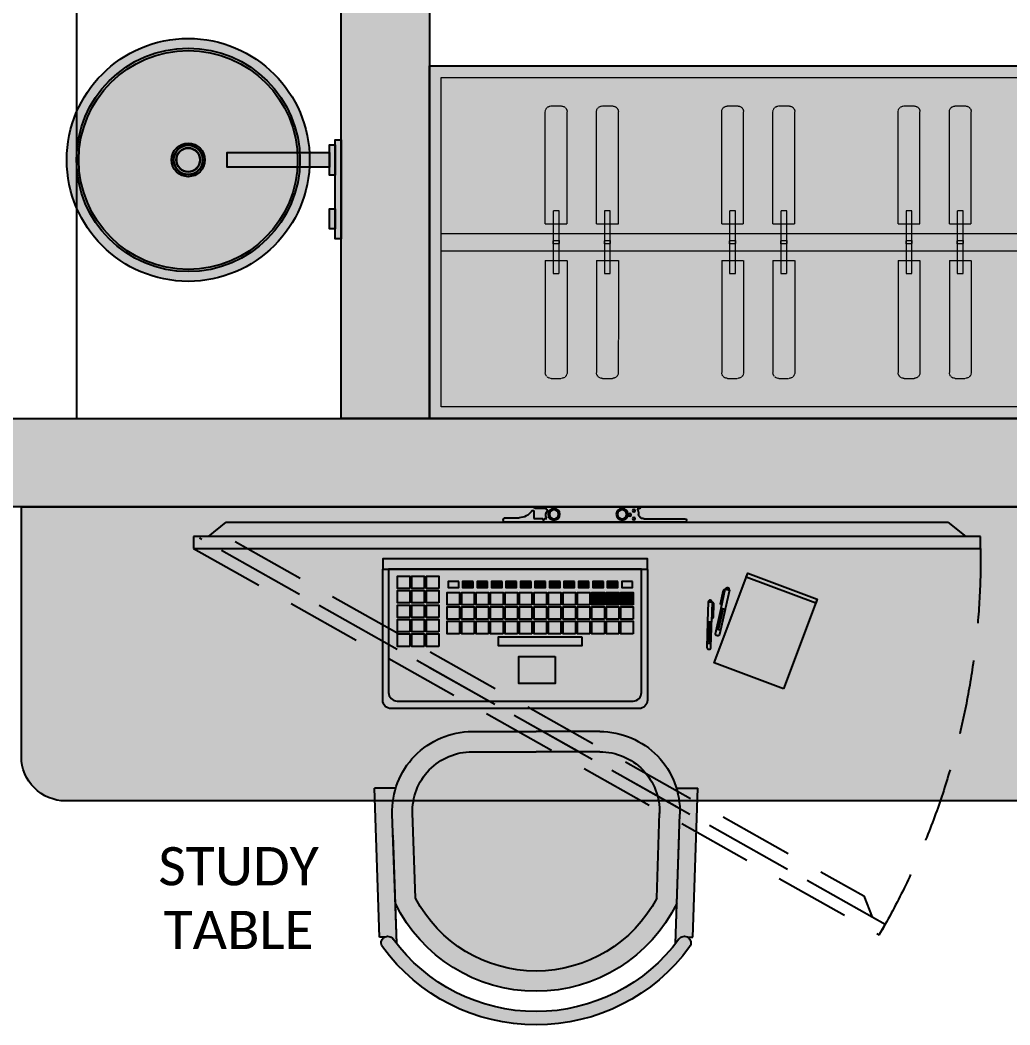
# Model space of a CAD drawing. Header units: millimetres. Extents: x 307301 to 459443, y -2888111 to -2805601.
# Drawn here: x 311978 to 313661, y -2817414 to -2815705 of the extents above; entities that cross this region are included whole.
import ezdxf

# ---------------------------------------------------------------- set-up
doc = ezdxf.new("R2010")
doc.units = ezdxf.units.MM
doc.header["$LTSCALE"] = 10
doc.header["$MEASUREMENT"] = 0
doc.linetypes.add('( Hidden )', pattern=[0.375, 0.25, -0.125])
doc.linetypes.add('HIDDEN', pattern=[9.525, 6.35, -3.175])
doc.layers.add('A-FURN HATCH', color=7, linetype='Continuous', lineweight=0, true_color=0xffffff)
for name, color, linetype, lineweight in [('Area', 1, 'Continuous', 30), ('Bma-Furniture Hatch', 6, 'Continuous', 9), ('FURNITURE', 46, 'Continuous', 9), ('HATCH WALL', 8, 'Continuous', 0), ('TEXT', 6, 'Continuous', 5)]:
    doc.layers.add(name, color=color, linetype=linetype, lineweight=lineweight)
for name, color, linetype in [('BMA  furniture', 6, 'Continuous'), ('BMA_furniture', 5, 'Continuous'), ('Furniture - Plan', 3, 'Continuous'), ('HATCH', 252, 'Continuous'), ('PDA FURNITURE', 6, 'Continuous'), ('SANITARY FITTING', 250, 'Continuous'), ('WALL - PDA', 1, 'Continuous')]:
    doc.layers.add(name, color=color, linetype=linetype)
doc.styles.add('ARIALNARROW', font='calibri.ttf')

# ---------------------------------------------------------------- blocks, each defined once
blk = doc.blocks.new('sdhfhydy')
at = {"layer": 'BMA_furniture', "ltscale": 5}
h = blk.add_hatch(color=254, dxfattribs=at)
h.dxf.hatch_style = 1
h.set_gradient(color1=(138, 138, 138), one_color=1, tint=1, name='SPHERICAL')
h.paths.add_polyline_path([(-3036418.4, -21696.1, 1), (-3036458.6, -21696.1, 1)])
at = {"layer": 'HATCH'}
h = blk.add_hatch(color=254, dxfattribs=at)
h.dxf.hatch_style = 1
h.set_gradient(color1=(201, 201, 201), tint=1, name='CYLINDER')
edge = h.paths.add_edge_path()
edge.add_arc((-3036438.5, -21696.1), 206.5, 0, 360)
h = blk.add_hatch(color=252, dxfattribs=at)
h.set_gradient(color1=(150, 150, 150), rotation=90, one_color=1, tint=1, name='SPHERICAL')
h.paths.add_polyline_path([(-3036178.4, -21662.1), (-3036178.4, -21830.1), (-3036188.4, -21830.1), (-3036188.4, -21662.1)])
h = blk.add_hatch(color=252, dxfattribs=at)
h.set_gradient(color1=(150, 150, 150), rotation=90, one_color=1, tint=1, name='SPHERICAL')
h.paths.add_polyline_path([(-3036188.4, -21670.2), (-3036188.4, -21722), (-3036198.4, -21722), (-3036198.4, -21670.2)])
h = blk.add_hatch(color=252, dxfattribs=at)
h.set_gradient(color1=(150, 150, 150), rotation=90, one_color=1, tint=1, name='SPHERICAL')
h.paths.add_polyline_path([(-3036198.4, -21683.6), (-3036198.4, -21708.6), (-3036372.4, -21708.6), (-3036372.4, -21683.6)])
h = blk.add_hatch(color=252, dxfattribs=at)
h.set_gradient(color1=(150, 150, 150), rotation=90, one_color=1, tint=1, name='SPHERICAL')
h.paths.add_polyline_path([(-3036188.4, -21779.1), (-3036188.4, -21813.1), (-3036198.4, -21813.1), (-3036198.4, -21779.1)])
at = {"color": 8, "ltscale": 5}
for radius in [25, 20.1]:
    blk.add_circle((-3036438.5, -21696.1), radius, dxfattribs=at)
at = {"layer": 'BMA  furniture', "color": 3, "ltscale": 3}
blk.add_lwpolyline([(-3036178.4, -21662.1), (-3036178.4, -21830.1), (-3036188.4, -21830.1), (-3036188.4, -21662.1)], close=True, dxfattribs=at)
at = {"layer": 'BMA  furniture', "linetype": 'Continuous'}
for points in [[(-3036188.4, -21670.2), (-3036188.4, -21722), (-3036198.4, -21722), (-3036198.4, -21670.2)], [(-3036198.4, -21683.6), (-3036198.4, -21708.6), (-3036372.4, -21708.6), (-3036372.4, -21683.6)], [(-3036188.4, -21779.1), (-3036188.4, -21813.1), (-3036198.4, -21813.1), (-3036198.4, -21779.1)]]:
    blk.add_lwpolyline(points, close=True, dxfattribs=at)
at = {"layer": 'SANITARY FITTING', "color": 3}
for radius in [206.5, 190, 186.1, 28.5, 20.4]:
    blk.add_circle((-3036438.5, -21696.1), radius, dxfattribs=at)
blk = doc.blocks.new('rrr')
at = {"color": 6, "ltscale": 5}
for p, q in [((-30741.8, -112867), (-30462.5, -112857.3)), ((-30462.5, -112897.4), (-30462.5, -112857.3)), ((-30741.5, -112877), (-30741.8, -112867)), ((-30753.9, -112899.4), (-30511.2, -112891)), ((-30753.9, -112899.4), (-30550.5, -112892.4)), ((-30668.8, -112934.5), (-30508.8, -112929)), ((-30394, -113041), (-30394, -113160.7)), ((-30356, -113041), (-30356, -113160.7)), ((-30394, -113280.4), (-30394, -113160.7)), ((-30356, -113280.4), (-30356, -113160.7)), ((-30668.8, -113386.9), (-30508.8, -113392.4)), ((-30753.9, -113421.9), (-30511.2, -113430.3)), ((-30753.9, -113421.9), (-30550.5, -113429)), ((-30462.5, -113423.9), (-30462.5, -113464)), ((-30741.5, -113444.4), (-30741.8, -113454.4)), ((-30741.8, -113454.4), (-30462.5, -113464))]:
    blk.add_line(p, q, dxfattribs=at)
for centre, radius, start, end in [((-30549.6, -113160.7), 356.7, 126.1477, 180), ((-30752.6, -112882.8), 12.5, 306.1477, 126.1477), ((-30549.6, -113160.7), 331.7, 126.1477, 180), ((-30549.6, -113160.7), 293.7, 116.0342, 180), ((-30506, -113041), 150, 0, 91.9784), ((-30549.6, -113160.7), 255.7, 117.7889, 180), ((-30506, -113041), 112, 0, 91.9784), ((-30549.6, -113160.7), 356.7, 180, 233.8523), ((-30549.6, -113160.7), 331.7, 180, 233.8523), ((-30549.6, -113160.7), 293.7, 180, 243.9658), ((-30549.6, -113160.7), 255.7, 180, 242.2111), ((-30506, -113280.4), 150, 268.0216, 0), ((-30506, -113280.4), 112, 268.0216, 0), ((-30752.6, -113438.6), 12.5, 233.8523, 53.8523)]:
    blk.add_arc(centre, radius, start, end, dxfattribs=at)
blk = doc.blocks.new('xdhfufuft')
at = {"layer": 'BMA  furniture', "ltscale": 5, "true_color": 0xffffff}
h = blk.add_hatch(color=7, dxfattribs=at)
h.dxf.hatch_style = 1
h.paths.add_polyline_path([(1276066.1, -233799, 0.424364), (1276202, -233658.4), (1276196.7, -233506.7, 0.286587), (1275957.5, -233357.3, 0.286584), (1275718.3, -233506.7), (1275714.3, -233622.8), (1275713.1, -233658.4, 0.424364), (1275849, -233799), (1275957.5, -233799)])
h.paths.add_polyline_path([(1276162.6, -233515.5), (1276167.6, -233660.5, -0.421597), (1276066.1, -233764.6), (1275957.5, -233764.6), (1275849, -233764.6, -0.421597), (1275747.5, -233660.5), (1275752.5, -233515.5, -0.278317), (1275957.5, -233391.8, -0.278317)], flags=16)
h.paths.add_polyline_path([(1276200.3, -233446.2, 1), (1276218.6, -233432.8, 0.239397), (1275957.5, -233300.2, 0.239397), (1275696.4, -233432.8, 1), (1275714.7, -233446.2, -0.239397), (1275957.5, -233322.9, -0.239397)])
h = blk.add_hatch(color=7, dxfattribs=at)
h.dxf.hatch_style = 1
h.paths.add_polyline_path([(1275957.5, -233764.6), (1276066.1, -233764.6, 0.421597), (1276167.6, -233660.5), (1276162.6, -233515.5, 0.278317), (1275957.5, -233391.8, 0.278317), (1275752.5, -233515.5), (1275747.5, -233660.5, 0.421597), (1275849, -233764.6)])
h = blk.add_hatch(color=7, dxfattribs=at)
h.dxf.hatch_style = 1
h.paths.add_polyline_path([(1276232.5, -233702.5), (1276223.8, -233449.3), (1276214.7, -233449.6, -0.371469), (1276200.3, -233446.2, 0.008196), (1276194.4, -233438.4), (1276200.7, -233622.8), (1276202, -233658.3, -0.082522), (1276196.2, -233702.5)])
h.paths.add_polyline_path([(1275718.8, -233702.5, -0.08247), (1275713.1, -233658.4), (1275720.7, -233438.4, 0.008196), (1275714.7, -233446.2, -0.371469), (1275700.3, -233449.6), (1275691.3, -233449.3), (1275682.5, -233702.5)])
at = {"layer": 'BMA  furniture', "color": 6, "xscale": 0.9065915941175736, "yscale": 0.9065915941175736, "zscale": 0.9065915941175736, "rotation": 270}
blk.add_blockref('rrr', (1378548, -261319.6), dxfattribs=at)
blk = doc.blocks.new('*U81')
blk.add_lwpolyline([(-9, 5.2), (9, 5.2), (9, -5.2), (-9, -5.2)], close=True)
blk = doc.blocks.new('*U82')
at = {"layer": 'Furniture - Plan', "color": 0, "linetype": 'ByBlock', "lineweight": -2, "transparency": 16777216}
for p in [(0, 0), (24.6, 0), (49.2, 0), (73.8, 0), (98.4, 0), (123, 0), (147.7, 0), (172.3, 0), (196.9, 0), (221.5, 0), (246.1, 0), (270.7, 0), (295.3, 0)]:
    blk.add_blockref('*U81', p, dxfattribs=at)
blk = doc.blocks.new('A$C751520DE')
at = {"ltscale": 5, "true_color": 0x8c8c8c}
h = blk.add_hatch(color=252, dxfattribs=at)
h.dxf.hatch_style = 1
h.paths.add_polyline_path([(88.4, 293.5), (42.6, 293.5), (42.6, 231.4), (88.4, 231.4)], flags=17)
h.paths.add_polyline_path([(105.6, 46), (105.6, 24.9), (126.7, 24.9), (126.7, 46)], flags=17)
h.paths.add_polyline_path([(130.2, 46), (130.2, 24.9), (151.3, 24.9), (151.3, 46)], flags=17)
h.paths.add_polyline_path([(154.9, 46), (154.9, 24.9), (175.9, 24.9), (175.9, 46)], flags=17)
h.paths.add_polyline_path([(179.5, 46), (179.5, 24.9), (200.6, 24.9), (200.6, 46)], flags=17)
h.paths.add_polyline_path([(204.1, 46), (204.1, 24.9), (225.2, 24.9), (225.2, 46)], flags=17)
h.paths.add_polyline_path([(105.6, 70.7), (105.6, 49.6), (126.7, 49.6), (126.7, 70.7)], flags=17)
h.paths.add_polyline_path([(130.2, 70.7), (130.2, 49.6), (151.3, 49.6), (151.3, 70.7)], flags=17)
h.paths.add_polyline_path([(154.9, 70.7), (154.9, 49.6), (175.9, 49.6), (175.9, 70.7)], flags=17)
h.paths.add_polyline_path([(179.5, 70.7), (179.5, 49.6), (200.6, 49.6), (200.6, 70.7)], flags=17)
h.paths.add_polyline_path([(204.1, 70.7), (204.1, 49.6), (225.2, 49.6), (225.2, 70.7)], flags=17)
h.paths.add_polyline_path([(105.6, 95.3), (105.6, 74.2), (126.7, 74.2), (126.7, 95.3)], flags=17)
h.paths.add_polyline_path([(130.2, 95.3), (130.2, 74.2), (151.3, 74.2), (151.3, 95.3)], flags=17)
h.paths.add_polyline_path([(154.9, 95.3), (154.9, 74.2), (175.9, 74.2), (175.9, 95.3)], flags=17)
h.paths.add_polyline_path([(179.5, 95.3), (179.5, 74.2), (200.6, 74.2), (200.6, 95.3)], flags=17)
h.paths.add_polyline_path([(204.1, 95.3), (204.1, 74.2), (225.2, 74.2), (225.2, 95.3)], flags=17)
h.paths.add_polyline_path([(127.2, 130.8), (127.2, 109.7), (148.3, 109.7), (148.3, 130.8)], flags=17)
h.paths.add_polyline_path([(151.8, 130.8), (151.8, 109.7), (172.9, 109.7), (172.9, 130.8)], flags=17)
h.paths.add_polyline_path([(176.4, 130.8), (176.4, 109.7), (197.5, 109.7), (197.5, 130.8)], flags=17)
h.paths.add_polyline_path([(127.2, 155.4), (127.2, 134.3), (148.3, 134.3), (148.3, 155.4)], flags=17)
h.paths.add_polyline_path([(151.8, 155.4), (151.8, 134.3), (172.9, 134.3), (172.9, 155.4)], flags=17)
h.paths.add_polyline_path([(176.4, 155.4), (176.4, 134.3), (197.5, 134.3), (197.5, 155.4)], flags=17)
h.paths.add_polyline_path([(127.2, 180), (127.2, 158.9), (148.3, 158.9), (148.3, 180)], flags=17)
h.paths.add_polyline_path([(151.8, 180), (151.8, 158.9), (172.9, 158.9), (172.9, 180)], flags=17)
h.paths.add_polyline_path([(176.4, 180), (176.4, 158.9), (197.5, 158.9), (197.5, 180)], flags=17)
h.paths.add_polyline_path([(127.2, 204.6), (127.2, 183.5), (148.3, 183.5), (148.3, 204.6)], flags=17)
h.paths.add_polyline_path([(151.8, 204.6), (151.8, 183.5), (172.9, 183.5), (172.9, 204.6)], flags=17)
h.paths.add_polyline_path([(176.4, 204.6), (176.4, 183.5), (197.5, 183.5), (197.5, 204.6)], flags=17)
h.paths.add_polyline_path([(127.2, 229.2), (127.2, 208.1), (148.3, 208.1), (148.3, 229.2)], flags=17)
h.paths.add_polyline_path([(151.8, 229.2), (151.8, 208.1), (172.9, 208.1), (172.9, 229.2)], flags=17)
h.paths.add_polyline_path([(176.4, 229.2), (176.4, 208.1), (197.5, 208.1), (197.5, 229.2)], flags=17)
h.paths.add_polyline_path([(127.2, 253.8), (127.2, 232.7), (148.3, 232.7), (148.3, 253.8)], flags=17)
h.paths.add_polyline_path([(151.8, 253.8), (151.8, 232.7), (172.9, 232.7), (172.9, 253.8)], flags=17)
h.paths.add_polyline_path([(176.4, 253.8), (176.4, 232.7), (197.5, 232.7), (197.5, 253.8)], flags=17)
h.paths.add_polyline_path([(127.2, 278.4), (127.2, 257.3), (148.3, 257.3), (148.3, 278.4)], flags=17)
h.paths.add_polyline_path([(151.8, 278.4), (151.8, 257.3), (172.9, 257.3), (172.9, 278.4)], flags=17)
h.paths.add_polyline_path([(127.2, 303), (127.2, 281.9), (148.3, 281.9), (148.3, 303)], flags=17)
h.paths.add_polyline_path([(151.8, 303), (151.8, 281.9), (172.9, 281.9), (172.9, 303)], flags=17)
h.paths.add_polyline_path([(127.2, 327.6), (127.2, 306.6), (148.3, 306.6), (148.3, 327.6)], flags=17)
h.paths.add_polyline_path([(151.8, 327.6), (151.8, 306.6), (172.9, 306.6), (172.9, 327.6)], flags=17)
h.paths.add_polyline_path([(127.2, 352.3), (127.2, 331.2), (148.3, 331.2), (148.3, 352.3)], flags=17)
h.paths.add_polyline_path([(151.8, 352.3), (151.8, 331.2), (172.9, 331.2), (172.9, 352.3)], flags=17)
h.paths.add_polyline_path([(127.2, 376.9), (127.2, 355.8), (148.3, 355.8), (148.3, 376.9)], flags=17)
h.paths.add_polyline_path([(127.2, 401.5), (127.2, 380.4), (148.3, 380.4), (148.3, 401.5)], flags=17)
h.paths.add_polyline_path([(127.2, 426.1), (127.2, 405), (148.3, 405), (148.3, 426.1)], flags=17)
h.paths.add_polyline_path([(121.2, 339.4), (121.2, 196.4), (107.4, 196.4), (107.4, 339.4)], flags=17)
edge = h.paths.add_edge_path()
edge.add_arc((235.7, 435.9), 14.1, 84.4291, 90)
edge.add_line((235.7, 450), (14.1, 450))
edge.add_arc((14.1, 435.9), 14.1, 90, 180)
edge.add_line((0, 435.9), (0, 14.1))
edge.add_arc((14.1, 14.1), 14.1, 180, 270)
edge.add_line((14.1, 0), (235.7, 0))
edge.add_arc((235.7, 14.1), 14.1, 270, 275.5709)
h = blk.add_hatch(color=252, dxfattribs=at)
h.dxf.hatch_style = 1
h.paths.add_polyline_path([(0, 14.1, 0.414214), (14.1, 0), (235.7, 0, 0.024312), (237.1, 0.1), (237.1, 10), (27, 10, -0.414214), (12.7, 24.3), (12.7, 425.7, -0.414214), (27, 440), (237.1, 440), (237.1, 449.9, 0.024312), (235.7, 450), (14.1, 450, 0.414214), (0, 435.9)])
at = {"ltscale": 5, "true_color": 0x3d3d3d}
h = blk.add_hatch(color=250, dxfattribs=at)
h.dxf.hatch_style = 1
h.paths.add_polyline_path([(237.1, 450), (254.6, 450), (254.6, 0), (237.1, 0)])
h.paths.add_polyline_path([(204.1, 70.7), (204.1, 49.6), (225.2, 49.6), (225.2, 70.7)])
h.paths.add_polyline_path([(204.1, 95.3), (204.1, 74.2), (225.2, 74.2), (225.2, 95.3)])
h.paths.add_polyline_path([(176.4, 180), (176.4, 158.9), (197.5, 158.9), (197.5, 180)])
h.paths.add_polyline_path([(176.4, 204.6), (176.4, 183.5), (197.5, 183.5), (197.5, 204.6)])
h.paths.add_polyline_path([(176.4, 229.2), (176.4, 208.1), (197.5, 208.1), (197.5, 229.2)])
h.paths.add_polyline_path([(176.4, 253.8), (176.4, 232.7), (197.5, 232.7), (197.5, 253.8)])
h.paths.add_polyline_path([(151.8, 278.4), (151.8, 257.3), (172.9, 257.3), (172.9, 278.4)])
h.paths.add_polyline_path([(151.8, 303), (151.8, 281.9), (172.9, 281.9), (172.9, 303)])
h.paths.add_polyline_path([(151.8, 327.6), (151.8, 306.6), (172.9, 306.6), (172.9, 327.6)])
h.paths.add_polyline_path([(151.8, 352.3), (151.8, 331.2), (172.9, 331.2), (172.9, 352.3)])
h.paths.add_polyline_path([(127.2, 376.9), (127.2, 355.8), (148.3, 355.8), (148.3, 376.9)])
h.paths.add_polyline_path([(127.2, 401.5), (127.2, 380.4), (148.3, 380.4), (148.3, 401.5)])
h.paths.add_polyline_path([(127.2, 426.1), (127.2, 405), (148.3, 405), (148.3, 426.1)])
at = {"ltscale": 5, "true_color": 0x8c8c8c}
h = blk.add_hatch(color=252, dxfattribs=at)
h.dxf.hatch_style = 1
h.paths.add_polyline_path([(88.4, 293.5), (42.6, 293.5), (42.6, 231.4), (88.4, 231.4)], flags=16)
h.paths.add_polyline_path([(105.6, 46), (105.6, 24.9), (126.7, 24.9), (126.7, 46)], flags=16)
h.paths.add_polyline_path([(130.2, 46), (130.2, 24.9), (151.3, 24.9), (151.3, 46)], flags=16)
h.paths.add_polyline_path([(154.9, 46), (154.9, 24.9), (175.9, 24.9), (175.9, 46)], flags=16)
h.paths.add_polyline_path([(179.5, 46), (179.5, 24.9), (200.6, 24.9), (200.6, 46)], flags=16)
h.paths.add_polyline_path([(204.1, 46), (204.1, 24.9), (225.2, 24.9), (225.2, 46)], flags=16)
h.paths.add_polyline_path([(105.6, 70.7), (105.6, 49.6), (126.7, 49.6), (126.7, 70.7)], flags=16)
h.paths.add_polyline_path([(130.2, 70.7), (130.2, 49.6), (151.3, 49.6), (151.3, 70.7)], flags=16)
h.paths.add_polyline_path([(154.9, 70.7), (154.9, 49.6), (175.9, 49.6), (175.9, 70.7)], flags=16)
h.paths.add_polyline_path([(179.5, 70.7), (179.5, 49.6), (200.6, 49.6), (200.6, 70.7)], flags=16)
h.paths.add_polyline_path([(204.1, 70.7), (204.1, 49.6), (225.2, 49.6), (225.2, 70.7)], flags=16)
h.paths.add_polyline_path([(105.6, 95.3), (105.6, 74.2), (126.7, 74.2), (126.7, 95.3)], flags=16)
h.paths.add_polyline_path([(130.2, 95.3), (130.2, 74.2), (151.3, 74.2), (151.3, 95.3)], flags=16)
h.paths.add_polyline_path([(154.9, 95.3), (154.9, 74.2), (175.9, 74.2), (175.9, 95.3)], flags=16)
h.paths.add_polyline_path([(179.5, 95.3), (179.5, 74.2), (200.6, 74.2), (200.6, 95.3)], flags=16)
h.paths.add_polyline_path([(204.1, 95.3), (204.1, 74.2), (225.2, 74.2), (225.2, 95.3)], flags=16)
h.paths.add_polyline_path([(127.2, 130.8), (127.2, 109.7), (148.3, 109.7), (148.3, 130.8)], flags=16)
h.paths.add_polyline_path([(151.8, 130.8), (151.8, 109.7), (172.9, 109.7), (172.9, 130.8)], flags=16)
h.paths.add_polyline_path([(176.4, 130.8), (176.4, 109.7), (197.5, 109.7), (197.5, 130.8)], flags=16)
h.paths.add_polyline_path([(127.2, 155.4), (127.2, 134.3), (148.3, 134.3), (148.3, 155.4)], flags=16)
h.paths.add_polyline_path([(151.8, 155.4), (151.8, 134.3), (172.9, 134.3), (172.9, 155.4)], flags=16)
h.paths.add_polyline_path([(176.4, 155.4), (176.4, 134.3), (197.5, 134.3), (197.5, 155.4)], flags=16)
h.paths.add_polyline_path([(127.2, 180), (127.2, 158.9), (148.3, 158.9), (148.3, 180)], flags=16)
h.paths.add_polyline_path([(151.8, 180), (151.8, 158.9), (172.9, 158.9), (172.9, 180)], flags=16)
h.paths.add_polyline_path([(176.4, 180), (176.4, 158.9), (197.5, 158.9), (197.5, 180)], flags=16)
h.paths.add_polyline_path([(127.2, 204.6), (127.2, 183.5), (148.3, 183.5), (148.3, 204.6)], flags=16)
h.paths.add_polyline_path([(151.8, 204.6), (151.8, 183.5), (172.9, 183.5), (172.9, 204.6)], flags=16)
h.paths.add_polyline_path([(176.4, 204.6), (176.4, 183.5), (197.5, 183.5), (197.5, 204.6)], flags=16)
h.paths.add_polyline_path([(127.2, 229.2), (127.2, 208.1), (148.3, 208.1), (148.3, 229.2)], flags=16)
h.paths.add_polyline_path([(151.8, 229.2), (151.8, 208.1), (172.9, 208.1), (172.9, 229.2)], flags=16)
h.paths.add_polyline_path([(176.4, 229.2), (176.4, 208.1), (197.5, 208.1), (197.5, 229.2)], flags=16)
h.paths.add_polyline_path([(127.2, 253.8), (127.2, 232.7), (148.3, 232.7), (148.3, 253.8)], flags=16)
h.paths.add_polyline_path([(151.8, 253.8), (151.8, 232.7), (172.9, 232.7), (172.9, 253.8)], flags=16)
h.paths.add_polyline_path([(176.4, 253.8), (176.4, 232.7), (197.5, 232.7), (197.5, 253.8)], flags=16)
h.paths.add_polyline_path([(127.2, 278.4), (127.2, 257.3), (148.3, 257.3), (148.3, 278.4)], flags=16)
h.paths.add_polyline_path([(151.8, 278.4), (151.8, 257.3), (172.9, 257.3), (172.9, 278.4)], flags=16)
h.paths.add_polyline_path([(127.2, 303), (127.2, 281.9), (148.3, 281.9), (148.3, 303)], flags=16)
h.paths.add_polyline_path([(151.8, 303), (151.8, 281.9), (172.9, 281.9), (172.9, 303)], flags=16)
h.paths.add_polyline_path([(127.2, 327.6), (127.2, 306.6), (148.3, 306.6), (148.3, 327.6)], flags=16)
h.paths.add_polyline_path([(151.8, 327.6), (151.8, 306.6), (172.9, 306.6), (172.9, 327.6)], flags=16)
h.paths.add_polyline_path([(127.2, 352.3), (127.2, 331.2), (148.3, 331.2), (148.3, 352.3)], flags=16)
h.paths.add_polyline_path([(151.8, 352.3), (151.8, 331.2), (172.9, 331.2), (172.9, 352.3)], flags=16)
h.paths.add_polyline_path([(127.2, 376.9), (127.2, 355.8), (148.3, 355.8), (148.3, 376.9)], flags=16)
h.paths.add_polyline_path([(127.2, 401.5), (127.2, 380.4), (148.3, 380.4), (148.3, 401.5)], flags=16)
h.paths.add_polyline_path([(127.2, 426.1), (127.2, 405), (148.3, 405), (148.3, 426.1)], flags=16)
h.paths.add_polyline_path([(121.2, 339.4), (121.2, 196.4), (107.4, 196.4), (107.4, 339.4)], flags=16)
edge = h.paths.add_edge_path()
edge.add_line((237.1, 440), (237.1, 10))
edge.add_line((237.1, 10), (27, 10))
edge.add_arc((27, 24.3), 14.3, 180, 270, ccw=False)
edge.add_line((12.7, 24.3), (12.7, 425.7))
edge.add_arc((27, 425.7), 14.3, 90, 180, ccw=False)
edge.add_line((27, 440), (237.1, 440))
h = blk.add_hatch(color=252, dxfattribs=at)
h.dxf.hatch_style = 1
h.paths.add_polyline_path([(127.2, 426.1), (127.2, 405), (148.3, 405), (148.3, 426.1)])
h.paths.add_polyline_path([(151.8, 426.1), (151.8, 405), (172.9, 405), (172.9, 426.1)])
h = blk.add_hatch(color=252, dxfattribs=at)
h.dxf.hatch_style = 1
h.paths.add_polyline_path([(176.4, 426.1), (176.4, 405), (197.5, 405), (197.5, 426.1)])
h = blk.add_hatch(color=252, dxfattribs=at)
h.dxf.hatch_style = 1
h.paths.add_polyline_path([(215.9, 424.5), (215.9, 406.6), (205.5, 406.6), (205.5, 424.5)])
h.paths.add_polyline_path([(215.9, 399.9), (215.9, 382), (205.5, 382), (205.5, 399.9)])
h.paths.add_polyline_path([(215.9, 375.3), (215.9, 357.4), (205.5, 357.4), (205.5, 375.3)])
h.paths.add_polyline_path([(215.9, 350.7), (215.9, 332.7), (205.5, 332.7), (205.5, 350.7)])
h.paths.add_polyline_path([(215.9, 326.1), (215.9, 308.1), (205.5, 308.1), (205.5, 326.1)])
h.paths.add_polyline_path([(215.9, 301.5), (215.9, 283.5), (205.5, 283.5), (205.5, 301.5)])
h.paths.add_polyline_path([(215.9, 276.9), (215.9, 258.9), (205.5, 258.9), (205.5, 276.9)])
h.paths.add_polyline_path([(215.9, 252.2), (215.9, 234.3), (205.5, 234.3), (205.5, 252.2)])
h.paths.add_polyline_path([(215.9, 227.6), (215.9, 209.7), (205.5, 209.7), (205.5, 227.6)])
h.paths.add_polyline_path([(215.9, 203), (215.9, 185.1), (205.5, 185.1), (205.5, 203)])
h.paths.add_polyline_path([(215.9, 178.4), (215.9, 160.5), (205.5, 160.5), (205.5, 178.4)])
h.paths.add_polyline_path([(215.9, 153.8), (215.9, 135.9), (205.5, 135.9), (205.5, 153.8)])
h.paths.add_polyline_path([(215.9, 129.2), (215.9, 111.3), (205.5, 111.3), (205.5, 129.2)])
h = blk.add_hatch(color=252, dxfattribs=at)
h.dxf.hatch_style = 1
h.paths.add_polyline_path([(127.2, 401.5), (127.2, 380.4), (148.3, 380.4), (148.3, 401.5)])
h.paths.add_polyline_path([(151.8, 401.5), (151.8, 380.4), (172.9, 380.4), (172.9, 401.5)])
h = blk.add_hatch(color=252, dxfattribs=at)
h.dxf.hatch_style = 1
h.paths.add_polyline_path([(176.4, 401.5), (176.4, 380.4), (197.5, 380.4), (197.5, 401.5)])
h = blk.add_hatch(color=252, dxfattribs=at)
h.dxf.hatch_style = 1
h.paths.add_polyline_path([(215.9, 399.9), (215.9, 382), (205.5, 382), (205.5, 399.9)], flags=17)
h = blk.add_hatch(color=252, dxfattribs=at)
h.dxf.hatch_style = 1
h.paths.add_polyline_path([(151.8, 352.3), (151.8, 331.2), (172.9, 331.2), (172.9, 352.3)])
h.paths.add_polyline_path([(127.2, 376.9), (127.2, 355.8), (148.3, 355.8), (148.3, 376.9)])
h.paths.add_polyline_path([(151.8, 376.9), (151.8, 355.8), (172.9, 355.8), (172.9, 376.9)])
h = blk.add_hatch(color=252, dxfattribs=at)
h.dxf.hatch_style = 1
h.paths.add_polyline_path([(176.4, 376.9), (176.4, 355.8), (197.5, 355.8), (197.5, 376.9)])
h = blk.add_hatch(color=252, dxfattribs=at)
h.dxf.hatch_style = 1
h.paths.add_polyline_path([(215.9, 375.3), (215.9, 357.4), (205.5, 357.4), (205.5, 375.3)], flags=17)
h = blk.add_hatch(color=252, dxfattribs=at)
h.dxf.hatch_style = 1
h.paths.add_polyline_path([(151.8, 352.3), (151.8, 331.2), (172.9, 331.2), (172.9, 352.3)])
h.paths.add_polyline_path([(176.4, 352.3), (176.4, 331.2), (197.5, 331.2), (197.5, 352.3)])
h = blk.add_hatch(color=252, dxfattribs=at)
h.dxf.hatch_style = 1
h.paths.add_polyline_path([(215.9, 350.7), (215.9, 332.7), (205.5, 332.7), (205.5, 350.7)], flags=17)
h = blk.add_hatch(color=252, dxfattribs=at)
h.dxf.hatch_style = 1
h.paths.add_polyline_path([(151.8, 327.6), (151.8, 306.6), (172.9, 306.6), (172.9, 327.6)])
h.paths.add_polyline_path([(176.4, 327.6), (176.4, 306.6), (197.5, 306.6), (197.5, 327.6)])
h = blk.add_hatch(color=252, dxfattribs=at)
h.dxf.hatch_style = 1
h.paths.add_polyline_path([(215.9, 326.1), (215.9, 308.1), (205.5, 308.1), (205.5, 326.1)], flags=17)
h = blk.add_hatch(color=252, dxfattribs=at)
h.dxf.hatch_style = 1
h.paths.add_polyline_path([(151.8, 303), (151.8, 281.9), (172.9, 281.9), (172.9, 303)])
h.paths.add_polyline_path([(176.4, 303), (176.4, 281.9), (197.5, 281.9), (197.5, 303)])
h = blk.add_hatch(color=252, dxfattribs=at)
h.dxf.hatch_style = 1
h.paths.add_polyline_path([(215.9, 301.5), (215.9, 283.5), (205.5, 283.5), (205.5, 301.5)], flags=17)
h = blk.add_hatch(color=252, dxfattribs=at)
h.dxf.hatch_style = 1
h.paths.add_polyline_path([(176.4, 253.8), (176.4, 232.7), (197.5, 232.7), (197.5, 253.8)])
h.paths.add_polyline_path([(151.8, 278.4), (151.8, 257.3), (172.9, 257.3), (172.9, 278.4)])
h.paths.add_polyline_path([(176.4, 278.4), (176.4, 257.3), (197.5, 257.3), (197.5, 278.4)])
h = blk.add_hatch(color=252, dxfattribs=at)
h.dxf.hatch_style = 1
h.paths.add_polyline_path([(215.9, 276.9), (215.9, 258.9), (205.5, 258.9), (205.5, 276.9)], flags=17)
h = blk.add_hatch(color=252, dxfattribs=at)
h.dxf.hatch_style = 1
h.paths.add_polyline_path([(215.9, 252.2), (215.9, 234.3), (205.5, 234.3), (205.5, 252.2)], flags=17)
h = blk.add_hatch(color=252, dxfattribs=at)
h.dxf.hatch_style = 1
h.paths.add_polyline_path([(215.9, 227.6), (215.9, 209.7), (205.5, 209.7), (205.5, 227.6)], flags=17)
h = blk.add_hatch(color=252, dxfattribs=at)
h.dxf.hatch_style = 1
h.paths.add_polyline_path([(215.9, 203), (215.9, 185.1), (205.5, 185.1), (205.5, 203)], flags=17)
h = blk.add_hatch(color=252, dxfattribs=at)
h.dxf.hatch_style = 1
h.paths.add_polyline_path([(215.9, 178.4), (215.9, 160.5), (205.5, 160.5), (205.5, 178.4)], flags=17)
h = blk.add_hatch(color=252, dxfattribs=at)
h.dxf.hatch_style = 1
h.paths.add_polyline_path([(215.9, 153.8), (215.9, 135.9), (205.5, 135.9), (205.5, 153.8)], flags=17)
at = {"layer": 'Furniture - Plan'}
blk.add_lwpolyline([(237.1, 449.9, 0.024312), (235.7, 450), (14.1, 450, 0.414214), (0, 435.9), (0, 14.1, 0.414214), (14.1, 0), (235.7, 0, 0.024312), (237.1, 0.1, 0.024312)], format="xyb", dxfattribs=at)
at = {"layer": 'Furniture - Plan', "ltscale": 5}
blk.add_lwpolyline([(237.1, 450), (254.6, 450), (254.6, 0), (237.1, 0)], close=True, dxfattribs=at)
at = {"layer": 'Furniture - Plan'}
blk.add_lwpolyline([(237.1, 440), (237.1, 10), (27, 10, -0.414214), (12.7, 24.3), (12.7, 425.7, -0.414214), (27, 440)], format="xyb", close=True, dxfattribs=at)
for points in [[(127.2, 426.1), (127.2, 405), (148.3, 405), (148.3, 426.1)], [(151.8, 426.1), (151.8, 405), (172.9, 405), (172.9, 426.1)], [(176.4, 426.1), (176.4, 405), (197.5, 405), (197.5, 426.1)], [(127.2, 401.5), (127.2, 380.4), (148.3, 380.4), (148.3, 401.5)], [(151.8, 401.5), (151.8, 380.4), (172.9, 380.4), (172.9, 401.5)], [(176.4, 401.5), (176.4, 380.4), (197.5, 380.4), (197.5, 401.5)], [(127.2, 376.9), (127.2, 355.8), (148.3, 355.8), (148.3, 376.9)], [(151.8, 376.9), (151.8, 355.8), (172.9, 355.8), (172.9, 376.9)], [(176.4, 376.9), (176.4, 355.8), (197.5, 355.8), (197.5, 376.9)], [(127.2, 352.3), (127.2, 331.2), (148.3, 331.2), (148.3, 352.3)], [(151.8, 352.3), (151.8, 331.2), (172.9, 331.2), (172.9, 352.3)], [(176.4, 352.3), (176.4, 331.2), (197.5, 331.2), (197.5, 352.3)], [(121.2, 339.4), (121.2, 196.4), (107.4, 196.4), (107.4, 339.4)], [(127.2, 327.6), (127.2, 306.6), (148.3, 306.6), (148.3, 327.6)], [(151.8, 327.6), (151.8, 306.6), (172.9, 306.6), (172.9, 327.6)], [(176.4, 327.6), (176.4, 306.6), (197.5, 306.6), (197.5, 327.6)], [(88.4, 293.5), (42.6, 293.5), (42.6, 231.4), (88.4, 231.4)], [(127.2, 303), (127.2, 281.9), (148.3, 281.9), (148.3, 303)], [(151.8, 303), (151.8, 281.9), (172.9, 281.9), (172.9, 303)], [(176.4, 303), (176.4, 281.9), (197.5, 281.9), (197.5, 303)], [(127.2, 278.4), (127.2, 257.3), (148.3, 257.3), (148.3, 278.4)], [(151.8, 278.4), (151.8, 257.3), (172.9, 257.3), (172.9, 278.4)], [(176.4, 278.4), (176.4, 257.3), (197.5, 257.3), (197.5, 278.4)], [(127.2, 253.8), (127.2, 232.7), (148.3, 232.7), (148.3, 253.8)], [(151.8, 253.8), (151.8, 232.7), (172.9, 232.7), (172.9, 253.8)], [(176.4, 253.8), (176.4, 232.7), (197.5, 232.7), (197.5, 253.8)], [(127.2, 229.2), (127.2, 208.1), (148.3, 208.1), (148.3, 229.2)], [(151.8, 229.2), (151.8, 208.1), (172.9, 208.1), (172.9, 229.2)], [(176.4, 229.2), (176.4, 208.1), (197.5, 208.1), (197.5, 229.2)], [(127.2, 204.6), (127.2, 183.5), (148.3, 183.5), (148.3, 204.6)], [(151.8, 204.6), (151.8, 183.5), (172.9, 183.5), (172.9, 204.6)], [(176.4, 204.6), (176.4, 183.5), (197.5, 183.5), (197.5, 204.6)], [(127.2, 180), (127.2, 158.9), (148.3, 158.9), (148.3, 180)], [(151.8, 180), (151.8, 158.9), (172.9, 158.9), (172.9, 180)], [(176.4, 180), (176.4, 158.9), (197.5, 158.9), (197.5, 180)], [(127.2, 155.4), (127.2, 134.3), (148.3, 134.3), (148.3, 155.4)], [(151.8, 155.4), (151.8, 134.3), (172.9, 134.3), (172.9, 155.4)], [(176.4, 155.4), (176.4, 134.3), (197.5, 134.3), (197.5, 155.4)], [(127.2, 130.8), (127.2, 109.7), (148.3, 109.7), (148.3, 130.8)], [(151.8, 130.8), (151.8, 109.7), (172.9, 109.7), (172.9, 130.8)], [(176.4, 130.8), (176.4, 109.7), (197.5, 109.7), (197.5, 130.8)], [(105.6, 95.3), (105.6, 74.2), (126.7, 74.2), (126.7, 95.3)], [(130.2, 95.3), (130.2, 74.2), (151.3, 74.2), (151.3, 95.3)], [(154.9, 95.3), (154.9, 74.2), (175.9, 74.2), (175.9, 95.3)], [(179.5, 95.3), (179.5, 74.2), (200.6, 74.2), (200.6, 95.3)], [(204.1, 95.3), (204.1, 74.2), (225.2, 74.2), (225.2, 95.3)], [(105.6, 70.7), (105.6, 49.6), (126.7, 49.6), (126.7, 70.7)], [(130.2, 70.7), (130.2, 49.6), (151.3, 49.6), (151.3, 70.7)], [(154.9, 70.7), (154.9, 49.6), (175.9, 49.6), (175.9, 70.7)], [(179.5, 70.7), (179.5, 49.6), (200.6, 49.6), (200.6, 70.7)], [(204.1, 70.7), (204.1, 49.6), (225.2, 49.6), (225.2, 70.7)], [(105.6, 46), (105.6, 24.9), (126.7, 24.9), (126.7, 46)], [(130.2, 46), (130.2, 24.9), (151.3, 24.9), (151.3, 46)], [(154.9, 46), (154.9, 24.9), (175.9, 24.9), (175.9, 46)], [(179.5, 46), (179.5, 24.9), (200.6, 24.9), (200.6, 46)], [(204.1, 46), (204.1, 24.9), (225.2, 24.9), (225.2, 46)]]:
    blk.add_lwpolyline(points, close=True, dxfattribs=at)
at = {"layer": 'Furniture - Plan', "rotation": 270}
blk.add_blockref('*U82', (210.7, 415.5), dxfattribs=at)
blk = doc.blocks.new('A$C44c76c05')
at = {"layer": 'BMA  furniture'}
h = blk.add_hatch(color=8, dxfattribs=at)
h.dxf.hatch_style = 1
h.paths.add_polyline_path([(502.8, 707.7, 0.906305), (502.2, 701.7), (808, 701.7, 1), (808, 709.3), (784.7, 709.3, -0.250509), (763.3, 720.8, 0.534565), (759.8, 720.8), (759.8, 708.3), (744.5, 708.3), (744.5, 705.2), (742.2, 705.2), (742.2, 708.3), (737.7, 708.3, 0.327351), (736, 722.2, 0.693233), (737.7, 725.3), (757.8, 725.3, 1), (757.8, 727.9), (580.4, 727.9, 1), (580.4, 724.3), (584.2, 724.3, 0.190038), (581.5, 716.6, -0.457119), (572.6, 707.7)])
h.paths.add_polyline_path([(589.6, 710, -1), (589.6, 705.9, -1)], flags=16)
h.paths.add_polyline_path([(589.6, 723.5, -1), (589.6, 719.4, -1)], flags=16)
h.paths.add_polyline_path([(596.4, 716.4, -1), (596.4, 712.3, -1)], flags=16)
h.paths.add_polyline_path([(609.5, 725.3, -1), (609.5, 705.4, -1)], flags=16)
h.paths.add_polyline_path([(609.5, 723, -1), (609.5, 707.6, -1)], flags=0)
h.paths.add_polyline_path([(725.4, 725.3, -1), (725.4, 705.4, -1)], flags=16)
h.paths.add_polyline_path([(725.4, 723, -1), (725.4, 707.6, -1)], flags=0)
at = {"layer": 'BMA  furniture', "linetype": 'Continuous', "ltscale": 0.1}
h = blk.add_hatch(color=251, dxfattribs=at)
h.dxf.hatch_style = 1
h.set_gradient(color1=(91, 91, 91), color2=(56, 56, 56), one_color=1, tint=0.22, name='CYLINDER')
h.paths.add_polyline_path([(55.6, 701.7), (25.3, 677.4), (1312.9, 677.4), (1282.6, 701.7)])
h = blk.add_hatch(color=251, dxfattribs=at)
h.dxf.hatch_style = 1
h.set_gradient(color1=(91, 91, 91), color2=(56, 56, 56), one_color=1, tint=0.22, name='CYLINDER')
h.paths.add_polyline_path([(0.1, 656.8), (0.1, 677.4), (1338.1, 677.4), (1338.1, 656.8)])
at = {"layer": 'BMA  furniture'}
for p, q in [((757.8, 727.9), (580.4, 727.9)), ((580.4, 724.3), (584.2, 724.3)), ((737.7, 725.3), (757.8, 725.3)), ((759.8, 720.8), (759.8, 708.3)), ((502.2, 701.7), (808, 701.7)), ((572.6, 707.7), (502.8, 707.7)), ((581.5, 716.2), (581.5, 716.2)), ((742.2, 708.3), (737.7, 708.3)), ((742.2, 705.2), (742.2, 708.3)), ((744.5, 705.2), (742.2, 705.2)), ((759.8, 708.3), (744.5, 708.3)), ((744.5, 708.3), (744.5, 705.2)), ((808, 709.3), (784.7, 709.3))]:
    blk.add_line(p, q, dxfattribs=at)
at = {"layer": 'BMA  furniture', "linetype": 'Continuous', "ltscale": 0.1}
for p, q in [((55.6, 701.7), (25.3, 677.4)), ((1282.6, 701.7), (55.6, 701.7)), ((55.6, 701.7), (55.6, 701.7)), ((1312.9, 677.4), (1282.6, 701.7)), ((0.1, 656.8), (0.1, 677.4)), ((0.1, 677.4), (1338.1, 677.4)), ((25.3, 677.4), (1312.9, 677.4)), ((1338.1, 677.4), (1338.1, 656.8)), ((1338.1, 656.8), (0.1, 656.8))]:
    blk.add_line(p, q, dxfattribs=at)
at = {"layer": 'BMA  furniture', "color": 3, "linetype": 'HIDDEN', "ltscale": 2}
for p, q in [((162.3, 17.9), (1328, 674.7)), ((1267.7, 668.7), (198.7, 66.3)), ((1338.1, 656.8), (172.4, 0)), ((184.3, 30.2), (1306.1, 662.4)), ((198.7, 66.3), (184.3, 30.2)), ((198.7, 66.3), (198.7, 66.3)), ((172.4, 0), (162.3, 17.9))]:
    blk.add_line(p, q, dxfattribs=at)
at = {"layer": 'BMA  furniture'}
for centre, radius in [((589.6, 721.4), 2.07), ((609.5, 715.3), 9.95), ((609.5, 715.3), 7.72), ((725.4, 715.3), 9.95), ((725.4, 715.3), 7.72), ((589.6, 707.9), 2.07), ((596.4, 714.3), 2.07)]:
    blk.add_circle(centre, radius, dxfattribs=at)
for centre, radius, start, end in [((580.4, 726.1), 1.79, 90, 270), ((592.6, 717), 11.2, 138.9156, 183.9665), ((736.2, 724.1), 1.91, 261.1923, 40.1161), ((727.4, 714.1), 11.8, 330.9425, 43.4462), ((757.8, 726.6), 1.3, 270, 90), ((761.5, 719.6), 2.13, 33.7452, 146.2548), ((784.7, 735.1), 25.8, 213.7452, 270), ((502.8, 704.7), 3.02, 89.8908, 258.8539), ((573.2, 716), 8.27, 266.057, 1.6012), ((808, 705.5), 3.79, 270, 90)]:
    blk.add_arc(centre, radius, start, end, dxfattribs=at)
at = {"layer": 'BMA  furniture', "color": 3, "linetype": 'HIDDEN', "ltscale": 2}
blk.add_arc((1279.9, 641.7), 1279.9, 179.3239, 209.6303, dxfattribs=at)
blk = doc.blocks.new('SASD')
at = {"layer": 'A-FURN HATCH'}
h = blk.add_hatch(color=256, dxfattribs=at)
h.dxf.hatch_style = 1
h.paths.add_polyline_path([(312674.1, -2815782.9), (312674.1, -2816382.9), (314174.1, -2816382.9), (314174.1, -2815932.9, 0.414214), (314024.1, -2815782.9)])
at = {"layer": 'FURNITURE', "color": 8, "linetype": '( Hidden )', "ltscale": 0.3, "extrusion": (-1.00967e-28, 2.01952e-28, -1)}
for p, q in [((312881.2, -2815851.3), (312898.3, -2815851.3)), ((312968.3, -2815851.3), (312985.5, -2815851.3)), ((313181.2, -2815851.3), (313198.3, -2815851.3)), ((313268.3, -2815851.3), (313285.5, -2815851.3)), ((313481.2, -2815851.3), (313498.3, -2815851.3)), ((313568.3, -2815851.3), (313585.5, -2815851.3)), ((313781.2, -2815851.3), (313798.3, -2815851.3)), ((313868.3, -2815851.3), (313885.5, -2815851.3)), ((312871.2, -2816051.9), (312871.2, -2815861.3)), ((312908.3, -2816051.9), (312908.3, -2815861.3)), ((312958.3, -2816051.9), (312958.3, -2815861.3)), ((312995.5, -2816051.9), (312995.5, -2815861.3)), ((313171.2, -2816051.9), (313171.2, -2815861.3)), ((313208.3, -2816051.9), (313208.3, -2815861.3)), ((313258.3, -2816051.9), (313258.3, -2815861.3)), ((313295.5, -2816051.9), (313295.5, -2815861.3)), ((313471.2, -2816051.9), (313471.2, -2815861.3)), ((313508.3, -2816051.9), (313508.3, -2815861.3)), ((313558.3, -2816051.9), (313558.3, -2815861.3)), ((313595.5, -2816051.9), (313595.5, -2815861.3)), ((313771.2, -2816051.9), (313771.2, -2815861.3)), ((313808.3, -2816051.9), (313808.3, -2815861.3)), ((313858.3, -2816051.9), (313858.3, -2815861.3)), ((313895.5, -2816051.9), (313895.5, -2815861.3)), ((312871.2, -2816051.9), (312908.3, -2816051.9)), ((312958.3, -2816051.9), (312995.5, -2816051.9)), ((313171.2, -2816051.9), (313208.3, -2816051.9)), ((313258.3, -2816051.9), (313295.5, -2816051.9)), ((313471.2, -2816051.9), (313508.3, -2816051.9)), ((313558.3, -2816051.9), (313595.5, -2816051.9)), ((313771.2, -2816051.9), (313808.3, -2816051.9)), ((313858.3, -2816051.9), (313895.5, -2816051.9)), ((312871.2, -2816113.9), (312908.3, -2816113.9)), ((312871.2, -2816113.9), (312871.2, -2816304.5)), ((312908.3, -2816113.9), (312908.3, -2816304.5)), ((312958.3, -2816113.9), (312995.5, -2816113.9)), ((312958.3, -2816113.9), (312958.3, -2816304.5)), ((312995.5, -2816113.9), (312995.4, -2816304.5)), ((313171.2, -2816113.9), (313171.2, -2816304.5)), ((313171.2, -2816113.9), (313208.3, -2816113.9)), ((313208.3, -2816113.9), (313208.3, -2816304.5)), ((313258.3, -2816113.9), (313258.3, -2816304.5)), ((313258.3, -2816113.9), (313295.5, -2816113.9)), ((313295.5, -2816113.9), (313295.4, -2816304.5)), ((313471.2, -2816113.9), (313471.2, -2816304.5)), ((313471.2, -2816113.9), (313508.3, -2816113.9)), ((313508.3, -2816113.9), (313508.3, -2816304.5)), ((313558.3, -2816113.9), (313558.3, -2816304.5)), ((313558.3, -2816113.9), (313595.5, -2816113.9)), ((313595.5, -2816113.9), (313595.4, -2816304.5)), ((313771.2, -2816113.9), (313771.2, -2816304.5)), ((313771.2, -2816113.9), (313808.3, -2816113.9)), ((313808.3, -2816113.9), (313808.3, -2816304.5)), ((313858.3, -2816113.9), (313858.3, -2816304.5)), ((313858.3, -2816113.9), (313895.5, -2816113.9)), ((313895.5, -2816113.9), (313895.4, -2816304.5))]:
    blk.add_line(p, q, dxfattribs=at)
at = {"layer": 'FURNITURE', "color": 3, "elevation": 0}
blk.add_lwpolyline([(312694.1, -2816362.9), (312694.1, -2815802.9), (314024.1, -2815802.9, -0.414214), (314154.1, -2815932.9), (314154.1, -2816362.9)], format="xyb", close=True, dxfattribs=at)
at = {"layer": 'FURNITURE', "color": 8, "linetype": '( Hidden )', "ltscale": 0.3, "elevation": 0}
for points in [[(312884.7, -2816136.2), (312894.7, -2816136.2), (312894.7, -2816029.7), (312884.7, -2816029.7)], [(312971.8, -2816136.2), (312981.8, -2816136.2), (312981.8, -2816029.7), (312971.8, -2816029.7)], [(313184.7, -2816136.2), (313194.7, -2816136.2), (313194.7, -2816029.7), (313184.7, -2816029.7)], [(313271.8, -2816136.2), (313281.8, -2816136.2), (313281.8, -2816029.7), (313271.8, -2816029.7)], [(313484.7, -2816136.2), (313494.7, -2816136.2), (313494.7, -2816029.7), (313484.7, -2816029.7)], [(313571.8, -2816136.2), (313581.8, -2816136.2), (313581.8, -2816029.7), (313571.8, -2816029.7)], [(313784.7, -2816136.2), (313794.7, -2816136.2), (313794.7, -2816029.7), (313784.7, -2816029.7)], [(313871.8, -2816136.2), (313881.8, -2816136.2), (313881.8, -2816029.7), (313871.8, -2816029.7)], [(312694.1, -2816067.9), (314154.1, -2816067.9), (314154.1, -2816097.9), (312694.1, -2816097.9)], [(312884.7, -2816080.1), (312894.7, -2816080.1), (312894.7, -2816085.7), (312884.7, -2816085.7)], [(312971.8, -2816080.1), (312981.8, -2816080.1), (312981.8, -2816085.8), (312971.8, -2816085.8)], [(313184.7, -2816080.1), (313194.7, -2816080.1), (313194.7, -2816085.7), (313184.7, -2816085.7)], [(313271.8, -2816080.1), (313281.8, -2816080.1), (313281.8, -2816085.8), (313271.8, -2816085.8)], [(313484.7, -2816080.1), (313494.7, -2816080.1), (313494.7, -2816085.7), (313484.7, -2816085.7)], [(313571.8, -2816080.1), (313581.8, -2816080.1), (313581.8, -2816085.8), (313571.8, -2816085.8)], [(313784.7, -2816080.1), (313794.7, -2816080.1), (313794.7, -2816085.7), (313784.7, -2816085.7)], [(313871.8, -2816080.1), (313881.8, -2816080.1), (313881.8, -2816085.8), (313871.8, -2816085.8)]]:
    blk.add_lwpolyline(points, close=True, dxfattribs=at)
at = {"layer": 'FURNITURE', "color": 8, "linetype": '( Hidden )', "ltscale": 0.3, "extrusion": (-1.00967e-28, 2.01952e-28, -1)}
for centre, start, end in [((-312881.2, -2815861.3), 0.0019, 90.0019), ((-312898.3, -2815861.3), 90.0018, 180.0018), ((-312968.3, -2815861.3), 0.0019, 90.0019), ((-312985.5, -2815861.3), 90.0018, 180.0018), ((-313181.2, -2815861.3), 0.0019, 90.0019), ((-313198.3, -2815861.3), 90.0018, 180.0018), ((-313268.3, -2815861.3), 0.0019, 90.0019), ((-313285.5, -2815861.3), 90.0018, 180.0018), ((-313481.2, -2815861.3), 0.0019, 90.0019), ((-313498.3, -2815861.3), 90.0018, 180.0018), ((-313568.3, -2815861.3), 0.0019, 90.0019), ((-313585.5, -2815861.3), 90.0018, 180.0018), ((-313781.2, -2815861.3), 0.0019, 90.0019), ((-313798.3, -2815861.3), 90.0018, 180.0018), ((-313868.3, -2815861.3), 0.0019, 90.0019), ((-313885.5, -2815861.3), 90.0018, 180.0018)]:
    blk.add_arc(centre, 10, start, end, dxfattribs=at)
at = {"layer": 'PDA FURNITURE', "elevation": 0}
blk.add_lwpolyline([(312674.1, -2816382.9), (312674.1, -2815782.9), (314024.1, -2815782.9, -0.414214), (314174.1, -2815932.9), (314174.1, -2816382.9)], format="xyb", close=True, dxfattribs=at)

msp = doc.modelspace()

# ---------------------------------------------------------------- hatches: boundary and pattern name
at = {"layer": 'Bma-Furniture Hatch', "true_color": 0xffffff}
h = msp.add_hatch(color=7, dxfattribs=at)
h.dxf.hatch_style = 1
edge = h.paths.add_edge_path()
edge.add_line((311980.5, -2816532.9), (313904.1, -2816532.9))
edge.add_line((313904.1, -2816532.9), (313904.1, -2817032.9))
edge.add_line((313904.1, -2817032.9), (312055.5, -2817032.9))
edge.add_arc((312055.5, -2816957.9), 75, 180, 270, ccw=False)
edge.add_line((311980.5, -2816957.9), (311980.5, -2816532.9))
at = {"layer": 'HATCH WALL'}
for points in [[(312524.1, -2813902.9), (312674.1, -2813902.9), (312674.1, -2816382.9), (312524.1, -2816382.9)], [(311802.5, -2816382.9), (314504.1, -2816382.9), (314504.1, -2816532.9), (311802.5, -2816532.9)]]:
    msp.add_hatch(color=7, dxfattribs=at).paths.add_polyline_path(points)

# ---------------------------------------------------------------- linework, layer by layer
at = {"layer": 'FURNITURE', "color": 8, "linetype": '( Hidden )', "ltscale": 0.3, "extrusion": (-1.00967e-28, 2.01952e-28, -1)}
for p, q in [((312881.2, -2816314.5), (312898.3, -2816314.5)), ((312968.3, -2816314.5), (312985.4, -2816314.5)), ((313181.2, -2816314.5), (313198.3, -2816314.5)), ((313268.3, -2816314.5), (313285.4, -2816314.5)), ((313481.2, -2816314.5), (313498.3, -2816314.5)), ((313568.3, -2816314.5), (313585.4, -2816314.5))]:
    msp.add_line(p, q, dxfattribs=at)
for centre, start, end in [((-312881.2, -2816304.5), 270.0019, 0.0019), ((-312898.3, -2816304.5), 180.0019, 270.0019), ((-312968.3, -2816304.5), 270.0019, 0.0019), ((-312985.4, -2816304.5), 180.0019, 270.0019), ((-313181.2, -2816304.5), 270.0019, 0.0019), ((-313198.3, -2816304.5), 180.0019, 270.0019), ((-313268.3, -2816304.5), 270.0019, 0.0019), ((-313285.4, -2816304.5), 180.0019, 270.0019), ((-313481.2, -2816304.5), 270.0019, 0.0019), ((-313498.3, -2816304.5), 180.0019, 270.0019), ((-313568.3, -2816304.5), 270.0019, 0.0019), ((-313585.4, -2816304.5), 180.0019, 270.0019)]:
    msp.add_arc(centre, 10, start, end, dxfattribs=at)
at = {"layer": 'PDA FURNITURE'}
for p, q in [((313170.1, -2816705.4), (313177.3, -2816673.1)), ((313177.3, -2816673.1), (313184.6, -2816674.7)), ((313184.3, -2816674.2), (313177.8, -2816672.8)), ((313179.8, -2816670.7), (313183.3, -2816671.5)), ((313184.6, -2816674.7), (313177.3, -2816707)), ((313147.9, -2816694.9), (313147, -2816728)), ((313155.3, -2816695.1), (313147.9, -2816694.9)), ((313148.3, -2816694.5), (313155, -2816694.7)), ((313153.5, -2816692.2), (313149.9, -2816692.1)), ((313154.4, -2816728.2), (313155.3, -2816695.1)), ((313177.1, -2816707.2), (313170.3, -2816705.7)), ((313147.2, -2816728.2), (313154.1, -2816728.4)), ((313169, -2816742.8), (313162.5, -2816741.4)), ((313146.3, -2816764.7), (313152.9, -2816764.9))]:
    msp.add_line(p, q, dxfattribs=at)
at = {"layer": 'PDA FURNITURE', "elevation": 0}
for points in [[(312074.1, -2816382.9), (312524.1, -2816382.9), (312524.1, -2814852.9), (312074.1, -2814852.9)], [(313276.1, -2816842.5), (313158.1, -2816798.1), (313215.6, -2816645.4), (313333.6, -2816689.8)], [(313331, -2816696.7), (313213, -2816652.3), (313215.6, -2816645.4), (313333.6, -2816689.8)]]:
    msp.add_lwpolyline(points, close=True, dxfattribs=at)
for points in [[(311980.5, -2816532.9), (313904.1, -2816532.9), (313904.1, -2817032.9), (312055.5, -2817032.9, -0.414214), (311980.5, -2816957.9)], [(313172, -2816707.9), (313171.8, -2816707.9, 0.414214), (313170.1, -2816709), (313163.5, -2816738.3, 0.414214), (313164.6, -2816740), (313164.8, -2816740, 0.414214), (313166.5, -2816739), (313173, -2816709.6, 0.414214)], [(313151.9, -2816730.2), (313152.2, -2816730.2, -0.414214), (313153.5, -2816731.6), (313152.6, -2816761.7, -0.414214), (313151.2, -2816763.1), (313151, -2816763, -0.414214), (313149.6, -2816761.6), (313150.5, -2816731.5, -0.414214)]]:
    msp.add_lwpolyline(points, format="xyb", close=True, dxfattribs=at)
for points in [[(313177.2, -2816673.5, 0.414214), (313175, -2816674.9), (313169.9, -2816698, 0.414214), (313170.2, -2816698.6), (313170.2, -2816698.6, 0.414214), (313170.8, -2816698.2), (313171, -2816696.9, 0.317837), (313170.8, -2816696.4, -0.317837), (313170.7, -2816696.2), (313170.7, -2816696.2, -0.517638), (313171.1, -2816696, -0.317837), (313171.5, -2816697), (313171.2, -2816698.3, -0.414214), (313170.1, -2816699, -0.414214), (313169.4, -2816697.9), (313174.5, -2816674.8, -0.414214), (313177.3, -2816673.1)], [(313155.3, -2816695.5, -0.414214), (313157.1, -2816697.4), (313156.4, -2816721.1, -0.414214), (313156, -2816721.5), (313156, -2816721.5, -0.414214), (313155.5, -2816721), (313155.6, -2816719.7, -0.317837), (313155.9, -2816719.3, 0.317837), (313156, -2816719.1), (313156, -2816719.1, 0.517638), (313155.7, -2816718.9, 0.317837), (313155.1, -2816719.7), (313155, -2816721, 0.414214), (313155.9, -2816722, 0.414214), (313156.9, -2816721.1), (313157.6, -2816697.4, 0.414214), (313155.3, -2816695.1)], [(313176.9, -2816707.2), (313167.4, -2816750.1, -0.414214), (313164, -2816752.2), (313163, -2816751.9, -0.414214), (313160.8, -2816748.6), (313170.4, -2816705.7)], [(313147.3, -2816728.2), (313146.1, -2816772.2, 0.414214), (313148.8, -2816775), (313149.9, -2816775, 0.414214), (313152.7, -2816772.3), (313154, -2816728.4)]]:
    msp.add_lwpolyline(points, format="xyb", dxfattribs=at)
at = {"layer": 'PDA FURNITURE'}
for centre, radius, start, end in [((313177.7, -2816673.2), 0.371, 74.2459, 167.4306), ((313180.9, -2816673.9), 3.34, 353.8001, 161.0612), ((313184.2, -2816674.6), 0.371, 347.4306, 80.6154), ((313148.3, -2816694.9), 0.371, 85.1588, 178.3436), ((313151.6, -2816695), 3.34, 4.713, 171.9741), ((313155, -2816695.1), 0.371, 358.3436, 91.5283), ((313170.3, -2816705.5), 0.232, 167.4306, 257.4306), ((313177.1, -2816707), 0.232, 257.4306, 347.4306), ((313147.2, -2816728), 0.232, 178.3436, 268.3436), ((313154.1, -2816728.2), 0.232, 268.3436, 358.3436)]:
    msp.add_arc(centre, radius, start, end, dxfattribs=at)
at = {"layer": 'WALL - PDA', "elevation": 0}
for points in [[(312524.1, -2813902.9), (312674.1, -2813902.9), (312674.1, -2816382.9), (312524.1, -2816382.9)], [(311802.5, -2816382.9), (314504.1, -2816382.9), (314504.1, -2816532.9), (311802.5, -2816532.9)]]:
    msp.add_lwpolyline(points, close=True, dxfattribs=at)

# ---------------------------------------------------------------- block references
at = {"layer": 'Area'}
msp.add_blockref('sdhfhydy', (3348702.6, -2794246.9, 0), dxfattribs=at)
at = {"layer": 'PDA FURNITURE', "color": 5}
msp.add_blockref('SASD', (0, 0), dxfattribs=at)
at = {"layer": 'PDA FURNITURE', "xscale": -1}
msp.add_blockref('A$C44c76c05', (313611.4, -2817260.8), dxfattribs=at)
at = {"layer": 'PDA FURNITURE', "color": 5, "xscale": -1, "rotation": 270}
msp.add_blockref('A$C751520DE', (312594.8, -2816875.8), dxfattribs=at)
at = {"layer": 'PDA FURNITURE', "color": 3, "xscale": -1, "rotation": 180}
msp.add_blockref('xdhfufuft', (-963101.9, -3050714), dxfattribs=at)

# ---------------------------------------------------------------- texts
at = {"layer": 'TEXT', "insert": (311891.1, -2817111.5, 0), "char_height": 65, "width": 917.235, "attachment_point": 1, "style": 'ARIALNARROW'}
msp.add_mtext('\\pxqc;STUDY\\PTABLE', dxfattribs=at)

doc.saveas('drawing.dxf')
